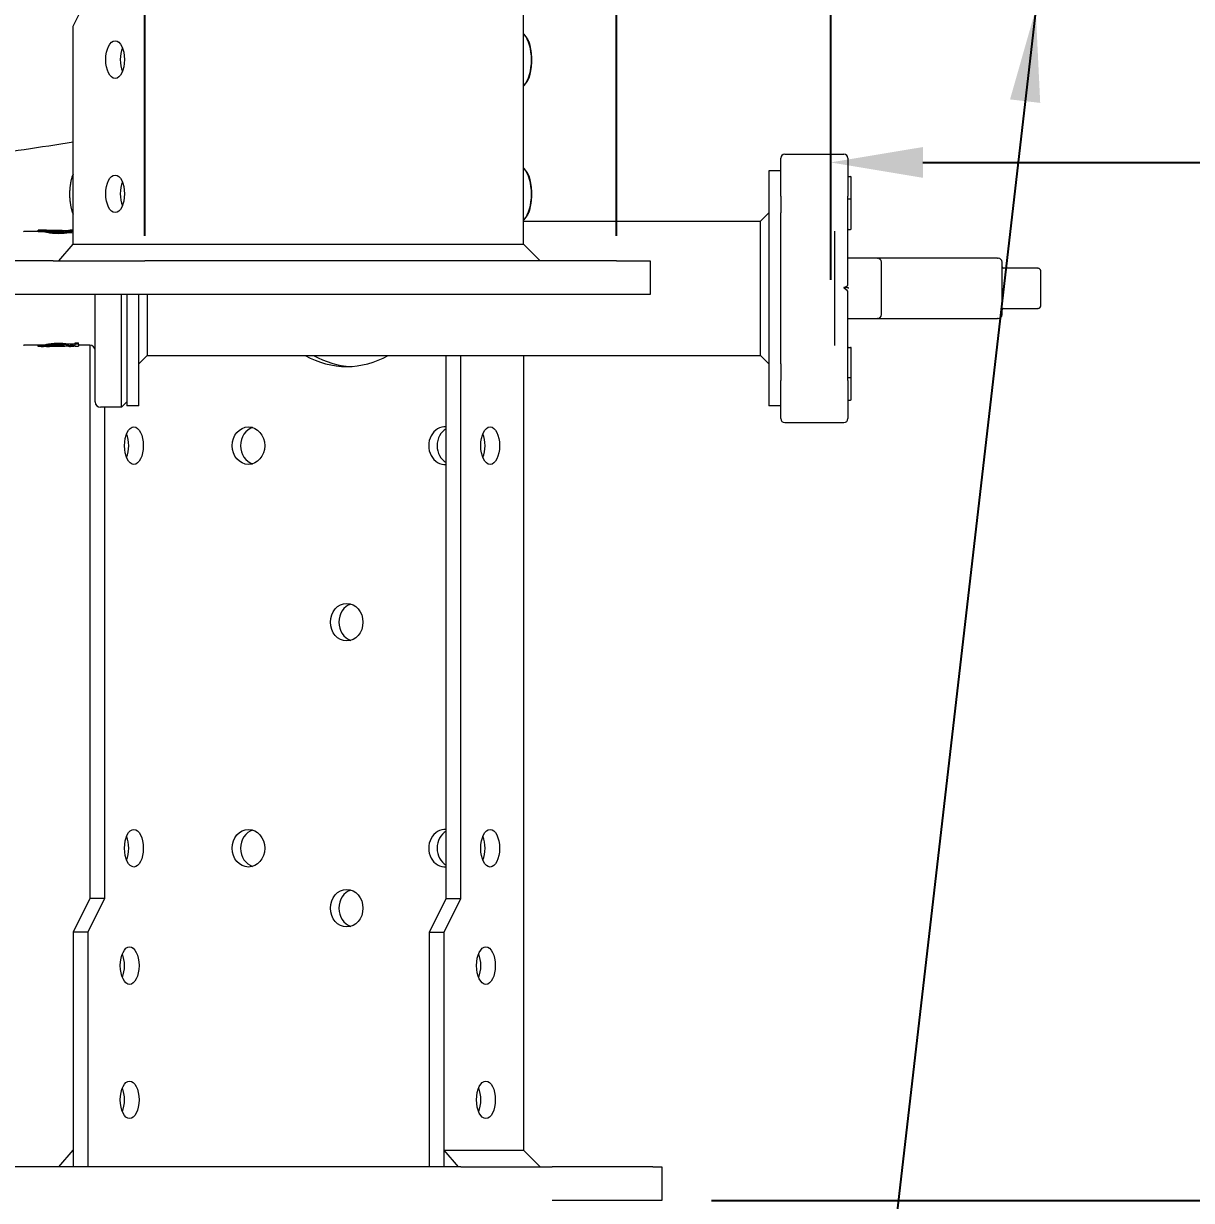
# Model space of a CAD drawing. Header units: inches. Extents: x 17 to 469, y 7 to 301.
# Drawn here: x 95.74 to 113.15, y 42.3 to 59.85 of the extents above; entities that cross this region are included whole.
import ezdxf

# ---------------------------------------------------------------- set-up
doc = ezdxf.new("R2010")
doc.units = ezdxf.units.IN
doc.header["$LTSCALE"] = 14
doc.header["$MEASUREMENT"] = 0
for name, color, linetype, lineweight in [('Dimension', 7, 'Continuous', 25), ('Dimension (ANSI)', 7, 'Continuous', 25), ('Symbol (ANSI)', 7, 'Continuous', 25), ('Visible (ANSI)', 7, 'Continuous', 50)]:
    doc.layers.add(name, color=color, linetype=linetype, lineweight=lineweight)
doc.styles.add('MEMCOR Medium', font='arial.ttf')
doc.styles.add('Standard D-E', font='arial.ttf')
doc.dimstyles.new('Default (ANSI)', dxfattribs={"dimscale": 14, "dimtxt": 0.15, "dimasz": 0.098425, "dimexe": 0.125, "dimexo": 0.0625, "dimgap": 0.031496, "dimtad": 0, "dimtih": 1, "dimtoh": 1, "dimdec": 4, "dimrnd": 1e-08, "dimzin": 3, "dimdsep": 46, "dimlunit": 5, "dimtxsty": 'MEMCOR Medium', "dimcen": 0.09, "dimdle": 0.393701, "dimclrd": 256, "dimclre": 256, "dimclrt": 256, "dimadec": 0, "dimazin": 1, "dimtfac": 0.8, "dimtofl": 0, "dimtmove": 0, "dimatfit": 3, "dimfxl": 1, "dimfrac": 1, "dimtolj": 1, "dimtzin": 4, "dimlwd": -1, "dimlwe": -1, "dimarcsym": 0})
doc.dimstyles.new('Default (ANSI)$7', dxfattribs={"dimscale": 14, "dimtxt": 0.15, "dimasz": 0.098425, "dimexe": 0.125, "dimexo": 0.0625, "dimgap": 0.031496, "dimtad": 0, "dimtih": 1, "dimtoh": 1, "dimdec": 4, "dimrnd": 1e-08, "dimzin": 3, "dimdsep": 46, "dimlunit": 5, "dimtxsty": 'MEMCOR Medium', "dimcen": 0.09, "dimdle": 0.393701, "dimclrd": 256, "dimclre": 256, "dimclrt": 256, "dimadec": 0, "dimazin": 1, "dimtfac": 0.8, "dimtofl": 0, "dimtmove": 0, "dimatfit": 3, "dimfxl": 1, "dimfrac": 1, "dimtolj": 1, "dimtzin": 4, "dimlwd": -1, "dimlwe": -1, "dimarcsym": 0})
doc.dimstyles.new('Default D-E', dxfattribs={"dimscale": 14, "dimtxt": 0.15, "dimasz": 0.098425, "dimexe": 0.125, "dimexo": 0.0625, "dimgap": 0.031496, "dimtad": 0, "dimtih": 1, "dimtoh": 1, "dimrnd": 1e-08, "dimzin": 4, "dimdsep": 46, "dimtxsty": 'Standard D-E', "dimcen": 0.09, "dimdle": 0.393701, "dimclrd": 256, "dimclre": 256, "dimclrt": 256, "dimadec": 0, "dimazin": 1, "dimtfac": 1, "dimtofl": 0, "dimtmove": 0, "dimatfit": 3, "dimfxl": 1, "dimtolj": 1, "dimtzin": 4, "dimlwd": -1, "dimlwe": -1, "dimarcsym": 0})

# ---------------------------------------------------------------- blocks, each defined once
blk = doc.blocks.new('*D22')
at = {"layer": 'Defpoints', "color": 0, "transparency": 16777216}
for p in [(107.77, 66.527), (143.77, 66.527), (143.77, 57.776)]:
    blk.add_point(p, dxfattribs=at)
at = {"layer": 'Dimension (ANSI)', "transparency": 16777216}
for p, q in [((107.77, 65.652), (107.77, 56.026)), ((143.77, 65.652), (143.77, 56.026)), ((109.148, 57.776), (118.187, 57.776)), ((142.392, 57.776), (133.353, 57.776))]:
    blk.add_line(p, q, dxfattribs=at)
for points in [[(109.148, 58.005), (109.148, 57.546), (107.77, 57.776)], [(142.392, 58.005), (142.392, 57.546), (143.77, 57.776)]]:
    blk.add_solid(points, dxfattribs=at)
at = {"layer": 'Dimension (ANSI)', "transparency": 16777216, "char_height": 2.1, "attachment_point": 5, "style": 'MEMCOR Medium'}
for s, insert in [('\\A1; 36 in', (125.77, 59.289)), ('\\A1;[914.4 mm]', (125.77, 55.989))]:
    blk.add_mtext(s, dxfattribs=dict(at, insert=insert))
blk = doc.blocks.new('*D27')
at = {"layer": 'Defpoints', "color": 0, "transparency": 16777216}
for p in [(144.896, 73.277), (154.714, 73.277), (105.123, 42.304)]:
    blk.add_point(p, dxfattribs=at)
at = {"layer": 'Dimension (ANSI)', "transparency": 16777216}
for p, q in [((145.771, 73.277), (156.464, 73.277)), ((154.714, 71.899), (154.714, 61.091)), ((154.714, 43.682), (154.714, 54.49)), ((105.998, 42.304), (156.464, 42.304))]:
    blk.add_line(p, q, dxfattribs=at)
for points in [[(154.485, 71.899), (154.944, 71.899), (154.714, 73.277)], [(154.485, 43.682), (154.944, 43.682), (154.714, 42.304)]]:
    blk.add_solid(points, dxfattribs=at)
at = {"layer": 'Dimension (ANSI)', "transparency": 16777216, "char_height": 2.1, "attachment_point": 5, "style": 'MEMCOR Medium'}
for s, insert in [('\\A1; 31 in', (154.714, 59.304)), ('\\A1;[786.7 mm]', (154.714, 56.004))]:
    blk.add_mtext(s, dxfattribs=dict(at, insert=insert))
blk = doc.blocks.new('*D33')
at = {"layer": 'Defpoints', "color": 0, "transparency": 16777216}
for p in [(97.548, 145.522), (97.548, 55.808), (104.58, 55.808)]:
    blk.add_point(p, dxfattribs=at)
at = {"layer": 'Dimension', "transparency": 16777216}
for p, q in [((97.548, 56.683), (97.548, 147.272)), ((104.58, 56.683), (104.58, 147.272)), ((98.926, 145.522), (103.203, 145.522)), ((104.58, 145.522), (107.024, 145.522))]:
    blk.add_line(p, q, dxfattribs=at)
for points in [[(98.926, 145.752), (98.926, 145.292), (97.548, 145.522)], [(103.203, 145.752), (103.203, 145.292), (104.58, 145.522)]]:
    blk.add_solid(points, dxfattribs=at)
at = {"layer": 'Dimension', "transparency": 16777216, "insert": (107.465, 146.595), "char_height": 2.1, "attachment_point": 1, "style": 'Standard D-E'}
blk.add_mtext('\\A1;7.03', dxfattribs=at)

msp = doc.modelspace()

# ---------------------------------------------------------------- linework, layer by layer
at = {"layer": 'Visible (ANSI)', "linetype": 'Continuous', "lineweight": 18}
for p, q in [((96.48005, 59.8079), (96.73005, 60.3079)), ((103.19404, 56.5579), (103.19404, 60.0579)), ((96.48005, 56.5579), (96.48005, 59.8079)), ((107.0894, 57.8984), (107.9694, 57.8984)), ((107.0294, 57.32083), (107.0294, 57.8384)), ((108.0294, 57.8384), (108.0294, 57.32083)), ((96.48005, 57.55649), (96.45963, 57.55649)), ((106.8501, 57.6484), (106.8501, 54.1484)), ((107.0294, 57.6484), (106.8501, 57.6484)), ((108.0394, 57.56491), (108.0694, 57.56491)), ((108.0794, 57.24092), (108.0794, 57.55491)), ((107.0294, 57.27317), (107.0294, 57.32083)), ((107.0294, 57.27317), (107.0294, 57.02396)), ((108.0294, 57.32083), (108.0294, 57.27317)), ((108.0294, 55.9489), (108.0294, 57.27317)), ((108.0394, 57.23092), (108.0694, 57.23092)), ((108.0794, 57.23626), (108.0794, 57.24092)), ((108.0794, 56.95303), (108.0794, 57.23626)), ((96.48005, 57.0513), (96.45963, 57.0513)), ((106.7251, 56.8984), (106.8501, 57.0234)), ((107.0294, 54.77283), (107.0294, 57.02396)), ((103.19404, 56.8984), (106.7251, 56.8984)), ((106.7251, 56.6055), (106.7251, 56.8984)), ((108.0794, 56.93769), (108.0794, 56.95303)), ((108.0794, 56.78846), (108.0794, 56.93769)), ((95.95617, 56.74485), (95.74924, 56.74485)), ((95.95617, 56.762), (95.95617, 56.76493)), ((96.00381, 56.76493), (95.95617, 56.76493)), ((95.95617, 56.762), (95.95617, 56.74185)), ((96.00381, 56.76493), (96.00381, 56.7643)), ((96.08097, 56.76493), (96.03373, 56.76493)), ((96.03373, 56.76493), (96.03373, 56.76401)), ((96.05379, 56.7397), (96.05379, 56.7599)), ((96.40722, 56.7475), (96.40722, 56.727)), ((96.48005, 56.76493), (96.44003, 56.76493)), ((107.8294, 56.74957), (107.8294, 55.04722)), ((108.0394, 56.77846), (108.0694, 56.77846)), ((96.26354, 56.3079), (96.48005, 56.5579)), ((96.48005, 56.5579), (97.5734, 56.5579)), ((97.5734, 56.5579), (98.51596, 56.5579)), ((98.51596, 56.5579), (102.84904, 56.5579)), ((102.84904, 56.5579), (103.19404, 56.5579)), ((103.19404, 56.5579), (103.44404, 56.3079)), ((106.7251, 54.8984), (106.7251, 56.6055)), ((108.46579, 56.3484), (108.0294, 56.3484)), ((108.46579, 56.3484), (108.4694, 56.3484)), ((108.49898, 56.3484), (108.4694, 56.3484)), ((110.259, 56.3484), (108.49898, 56.3484)), ((110.259, 56.3484), (110.2694, 56.3484)), ((96.18233, 56.3079), (94.68233, 56.3079)), ((96.18233, 56.3079), (97.54835, 56.3079)), ((104.58048, 56.3079), (97.54835, 56.3079)), ((104.58048, 56.3079), (105.08048, 56.3079)), ((105.08048, 56.3079), (105.08048, 55.8079)), ((108.5294, 55.5084), (108.5294, 56.2884)), ((110.3294, 55.5084), (110.3294, 56.2884)), ((110.85972, 56.1984), (110.3494, 56.1984)), ((110.85972, 56.1984), (110.8644, 56.1984)), ((110.9044, 55.6384), (110.9044, 56.1584)), ((96.18233, 55.8079), (94.68233, 55.8079)), ((97.54835, 55.8079), (96.18233, 55.8079)), ((96.80696, 54.20564), (96.80696, 55.8079)), ((97.20066, 54.1269), (97.20066, 55.8079)), ((97.2794, 55.8079), (97.2794, 54.1484)), ((97.4587, 54.1484), (97.4587, 55.8079)), ((104.58048, 55.8079), (97.54835, 55.8079)), ((97.5837, 55.8079), (97.5837, 54.8984)), ((105.08048, 55.8079), (104.58048, 55.8079)), ((108.00119, 55.91309), (107.9694, 55.91309)), ((107.9694, 55.91309), (108.00686, 55.87562)), ((108.00686, 55.87562), (108.02462, 55.85787)), ((108.0294, 54.52362), (108.0294, 55.8479)), ((108.0294, 55.4484), (108.46579, 55.4484)), ((108.4694, 55.4484), (108.46579, 55.4484)), ((108.4694, 55.4484), (108.49898, 55.4484)), ((108.49898, 55.4484), (110.259, 55.4484)), ((110.2694, 55.4484), (110.259, 55.4484)), ((110.3494, 55.5984), (110.85972, 55.5984)), ((110.8644, 55.5984), (110.85972, 55.5984)), ((96.50892, 55.06524), (96.50892, 55.08614)), ((96.50892, 55.08614), (96.55656, 55.08614)), ((96.55656, 55.06524), (96.55656, 55.08614)), ((95.95617, 55.05194), (95.74924, 55.05194)), ((95.95617, 55.03479), (95.95617, 55.05494)), ((95.95617, 55.03186), (95.95617, 55.03479)), ((96.00381, 55.03186), (95.95617, 55.03186)), ((96.00381, 55.03249), (96.00381, 55.03186)), ((96.03373, 55.03186), (96.03373, 55.03278)), ((96.08097, 55.03186), (96.03373, 55.03186)), ((96.05379, 55.03689), (96.05379, 55.05709)), ((96.40722, 55.06979), (96.40722, 55.04929)), ((96.48727, 55.03186), (96.44003, 55.03186)), ((96.48727, 55.03186), (96.48727, 55.04359)), ((96.55656, 55.06524), (96.50892, 55.06524)), ((96.50892, 55.05428), (96.50892, 55.06524)), ((96.50892, 55.03816), (96.50892, 55.04442)), ((96.50892, 55.03816), (96.55656, 55.03816)), ((96.55656, 55.06524), (96.55656, 55.03816)), ((96.72822, 55.05194), (96.55656, 55.05194)), ((96.73005, 55.05192), (96.73005, 46.8039)), ((108.0394, 55.01833), (108.0694, 55.01833)), ((108.0794, 54.8591), (108.0794, 55.00833)), ((97.5837, 54.8984), (97.4587, 54.7734)), ((97.5837, 54.8984), (106.7251, 54.8984)), ((102.04174, 46.8039), (102.04174, 54.8984)), ((102.25824, 46.8039), (102.25824, 54.8984)), ((103.19404, 54.8984), (103.19404, 43.0539)), ((106.7251, 54.8984), (106.8501, 54.7734)), ((107.0294, 54.77283), (107.0294, 54.52362)), ((108.0794, 54.84376), (108.0794, 54.8591)), ((108.0794, 54.56053), (108.0794, 54.84376)), ((108.0694, 54.56587), (108.0394, 54.56587)), ((108.0794, 54.55587), (108.0794, 54.56053)), ((108.0794, 54.24188), (108.0794, 54.55587)), ((107.0294, 54.47596), (107.0294, 54.52362)), ((107.0294, 53.9584), (107.0294, 54.47596)), ((108.0294, 54.52362), (108.0294, 54.47596)), ((108.0294, 54.47596), (108.0294, 53.9584)), ((97.2794, 54.20564), (97.20066, 54.1269)), ((108.0394, 54.23188), (108.0694, 54.23188)), ((97.20066, 54.1269), (96.8857, 54.1269)), ((96.94655, 54.1269), (96.94655, 46.8039)), ((97.4587, 54.1484), (97.2794, 54.1484)), ((107.0294, 54.1484), (106.8501, 54.1484)), ((107.0894, 53.8984), (107.9694, 53.8984)), ((96.73005, 46.8039), (96.48005, 46.3039)), ((96.94655, 46.8039), (96.69655, 46.3039)), ((96.94655, 46.8039), (96.73005, 46.8039)), ((101.79174, 46.3039), (102.04174, 46.8039)), ((102.00824, 46.3039), (102.25824, 46.8039)), ((102.04174, 46.8039), (102.25824, 46.8039)), ((96.48005, 46.3039), (96.48005, 42.8039)), ((96.69655, 46.3039), (96.48005, 46.3039)), ((96.69655, 46.3039), (96.69655, 42.8039)), ((101.79174, 42.8039), (101.79174, 46.3039)), ((101.79174, 46.3039), (102.00824, 46.3039)), ((102.00824, 42.8039), (102.00824, 46.3039)), ((96.26354, 42.8039), (96.48005, 43.0539)), ((96.48005, 43.0539), (96.48005, 42.8039)), ((102.22475, 42.8039), (102.00824, 43.0539)), ((102.00824, 42.8039), (102.00824, 43.0539)), ((102.00824, 43.0539), (103.1016, 43.0539)), ((103.1016, 43.0539), (103.19404, 43.0539)), ((103.19404, 43.0539), (103.44404, 42.8039)), ((102.25664, 42.8039), (95.22452, 42.8039)), ((102.25664, 42.8039), (103.62267, 42.8039)), ((105.12267, 42.8039), (103.62267, 42.8039)), ((105.12267, 42.8039), (105.25664, 42.8039)), ((105.25664, 42.8039), (105.25664, 42.3039)), ((105.12267, 42.3039), (103.62267, 42.3039)), ((105.25664, 42.3039), (105.12267, 42.3039))]:
    msp.add_line(p, q, dxfattribs=at)
for centre, radius, start, end in [((91.01955, 90.4369), 32.81, 276.999504, 279.580181), ((107.0894, 57.8384), 0.06, 90, 180), ((107.9694, 57.8384), 0.06, 0, 90), ((108.0394, 57.57491), 0.01, 180, 270), ((108.0694, 57.55491), 0.01, 0, 90), ((108.0394, 57.22092), 0.01, 90, 180), ((108.0694, 57.24092), 0.01, 270, 0), ((95.74924, 56.72517), 0.01969, 90, 120), ((108.0394, 56.76846), 0.01, 90, 180), ((108.0694, 56.78846), 0.01, 270, 0), ((108.4694, 56.2884), 0.06, 0, 90), ((110.2694, 56.2884), 0.06, 0, 90), ((110.3494, 56.2184), 0.02, 180, 270), ((110.8644, 56.1584), 0.04, 0, 90), ((110.8644, 55.6384), 0.04, 270, 0), ((108.4694, 55.5084), 0.06, 270, 0), ((110.2694, 55.5084), 0.06, 270, 0), ((110.3494, 55.5784), 0.02, 90, 180), ((95.74924, 55.07162), 0.01969, 240, 270), ((96.72822, 54.9732), 0.07874, 0, 90), ((108.0394, 55.02833), 0.01, 180, 270), ((108.0694, 55.00833), 0.01, 0, 90), ((108.0394, 54.57587), 0.01, 180, 270), ((108.0694, 54.55587), 0.01, 0, 90), ((96.8857, 54.20564), 0.07874, 180, 270), ((108.0394, 54.22188), 0.01, 90, 180), ((108.0694, 54.24188), 0.01, 270, 0), ((107.0894, 53.9584), 0.06, 180, 270), ((107.9694, 53.9584), 0.06, 270, 0)]:
    msp.add_arc(centre, radius, start, end, dxfattribs=at)
for centre, major_axis, ratio, start_param, end_param in [((103.09375, 59.3039), (0, 0.4375), 0.5, 5.75958653, 5.80689631), ((103.09375, 59.3039), (0, 0.4375), 0.5, 4.71238898, 5.75958653), ((97.32155, 59.3079), (0, -0.28), 0.5, 4.02552272, 5.39925524), ((103.09375, 59.3039), (0, 0.4375), 0.5, 3.66519143, 4.71238898), ((103.09375, 59.3039), (0, 0.4375), 0.5, 3.61788165, 3.66519143), ((103.09375, 57.3039), (0, 0.4375), 0.5, 5.75958653, 5.80689631), ((103.09375, 57.3039), (0, 0.4375), 0.5, 4.71238898, 5.75958653), ((97.32155, 57.3079), (0, -0.28), 0.5, 4.02552272, 5.39925524), ((103.09375, 57.3039), (0, 0.4375), 0.5, 3.66519143, 4.71238898), ((103.09375, 57.3039), (0, 0.4375), 0.5, 3.61788165, 3.66519143), ((95.63996, 55.8984), (3.84512, 0), 0.22535973, 1.46296322, 1.48846801), ((95.63996, 55.8984), (3.75602, 0), 0.22535973, 1.460395, 1.48651052), ((95.85665, 55.8984), (3.84512, 0), 0.22535973, 1.52376719, 1.53251621), ((95.85665, 55.8984), (3.84512, 0), 0.22535973, 1.43079929, 1.51039465), ((95.63996, 55.8984), (3.84512, 0), 0.22535973, 1.38656552, 1.44650177), ((95.63996, 55.8984), (3.84512, 0), 0.22535973, 1.35053963, 1.36990693), ((95.63996, 55.8984), (3.75602, 0), 0.22535973, 1.34522559, 1.36507409), ((95.85665, 55.8984), (3.84512, 0), 0.22535973, 1.40795115, 1.41730096), ((107.9694, 55.9489), (-0.06, 0), 0.425, 2.54089812, 3.14159265), ((107.9694, 55.8479), (0.06, 0), 0.425, 0, 0.40187065), ((95.63996, 55.8984), (3.75602, 0), 0.22535973, 4.79667479, 4.82279031), ((95.63996, 55.8984), (-3.84512, 0), 0.22535973, 1.65312465, 1.67862943), ((95.85665, 55.8984), (-3.84512, 0), 0.22535973, 1.60907645, 1.61782546), ((95.85665, 55.8984), (-3.84512, 0), 0.22535973, 1.631198, 1.71079336), ((95.63996, 55.8984), (-3.84512, 0), 0.22535973, 1.69509088, 1.75502713), ((95.63996, 55.8984), (3.75602, 0), 0.22535973, 4.91811122, 4.94585531), ((95.63996, 55.8984), (-3.84512, 0), 0.22535973, 1.77168573, 1.79875604), ((95.85665, 55.8984), (-3.84512, 0), 0.22535973, 1.72429169, 1.7412574), ((100.5575, 56.3639), (0, -1.63), 0.8660254, 5.83005189, 6.73631873), ((100.6825, 56.3639), (0, -1.63), 0.8660254, 5.83005189, 6.2388955), ((97.1684, 53.5539), (0, 0.28), 0.5, 4.02552272, 5.39925524), ((99.21744, 53.5539), (0, 0.28), 0.8660254, 0.2606883, 2.88090435), ((102.02256, 53.5539), (0, -0.28), 0.8660254, 3.06241882, 6.36235914), ((102.14756, 53.5539), (0, -0.28), 0.8660254, 3.59318652, 5.83159144), ((102.48009, 53.5539), (0, 0.28), 0.5, 4.02552272, 5.39925524), ((100.6825, 50.9229), (0, 0.28), 0.8660254, 0.2606883, 2.88090435), ((97.1684, 47.5539), (0, 0.28), 0.5, 4.02552272, 5.39925524), ((99.21744, 47.5539), (0, 0.28), 0.8660254, 0.2606883, 2.88090435), ((102.02256, 47.5539), (0, -0.28), 0.8660254, 3.06241882, 6.36235914), ((102.14756, 47.5539), (0, -0.28), 0.8660254, 3.59318652, 5.83159144), ((102.48009, 47.5539), (0, 0.28), 0.5, 4.02552272, 5.39925524), ((100.6825, 46.6599), (0, 0.28), 0.8660254, 0.2606883, 2.88090435), ((97.10505, 45.8039), (0, 0.28), 0.5, 4.02552272, 5.39925524), ((102.41674, 45.8039), (0, 0.28), 0.5, 4.02552272, 5.39925524), ((97.10505, 43.8039), (0, 0.28), 0.5, 4.02552272, 5.39925524), ((102.41674, 43.8039), (0, 0.28), 0.5, 4.02552272, 5.39925524)]:
    msp.add_ellipse(centre, major_axis=major_axis, ratio=ratio, start_param=start_param, end_param=end_param, dxfattribs=at)
for centre, major_axis, ratio in [((97.10505, 59.3079), (0, -0.28), 0.5), ((97.10505, 57.3079), (0, -0.28), 0.5), ((97.38491, 53.5539), (0, 0.28), 0.5), ((99.09244, 53.5539), (0, -0.28), 0.8660254), ((102.6966, 53.5539), (0, 0.28), 0.5), ((100.5575, 50.9229), (0, -0.28), 0.8660254), ((97.38491, 47.5539), (0, 0.28), 0.5), ((99.09244, 47.5539), (0, -0.28), 0.8660254), ((102.6966, 47.5539), (0, 0.28), 0.5), ((100.5575, 46.6599), (0, -0.28), 0.8660254), ((97.32155, 45.8039), (0, -0.28), 0.5), ((102.63324, 45.8039), (0, -0.28), 0.5), ((97.32155, 43.8039), (0, -0.28), 0.5), ((102.63324, 43.8039), (0, -0.28), 0.5)]:
    msp.add_ellipse(centre, major_axis=major_axis, ratio=ratio, dxfattribs=at)
for points, weights in [([(103.19404, 59.69299), (103.1987, 59.68788), (103.20312, 59.68278)], [1.00669207358, 1.0036135676, 1]), ([(103.20312, 59.68278), (103.25388, 59.62417), (103.27866, 59.55649)], [1, 1.04314139574, 1.01001874936]), ([(103.27866, 59.55649), (103.3125, 59.42112), (103.3125, 59.3039)], [1.01001874936, 1.04314139574, 1]), ([(103.3125, 59.3039), (103.3125, 59.18667), (103.27866, 59.0513)], [1, 1.04314139574, 1.01001874936]), ([(103.27866, 59.0513), (103.25388, 58.98362), (103.20312, 58.92501)], [1.01001874936, 1.04314139574, 1]), ([(103.20312, 58.92501), (103.1987, 58.91991), (103.19404, 58.9148)], [1, 1.0036135676, 1.00669207358]), ([(96.45963, 57.55649), (96.42579, 57.42112), (96.42579, 57.3039)], [1.01001874936, 1.04314139574, 1]), ([(96.48005, 57.60276), (96.46845, 57.58056), (96.45963, 57.55649)], [1.02384079575, 1.02155693855, 1.01001874936]), ([(103.19404, 57.69299), (103.1987, 57.68788), (103.20312, 57.68278)], [1.00669207358, 1.0036135676, 1]), ([(103.20312, 57.68278), (103.25388, 57.62417), (103.27866, 57.55649)], [1, 1.04314139574, 1.01001874936]), ([(103.27866, 57.55649), (103.3125, 57.42112), (103.3125, 57.3039)], [1.01001874936, 1.04314139574, 1]), ([(96.42579, 57.3039), (96.42579, 57.18667), (96.45963, 57.0513)], [1, 1.04314139574, 1.01001874936]), ([(103.3125, 57.3039), (103.3125, 57.18667), (103.27866, 57.0513)], [1, 1.04314139574, 1.01001874936]), ([(96.45963, 57.0513), (96.46845, 57.02723), (96.48005, 57.00503)], [1.01001874936, 1.02155693855, 1.02384079575]), ([(103.27866, 57.0513), (103.25388, 56.98362), (103.20312, 56.92501)], [1.01001874936, 1.04314139574, 1]), ([(103.20312, 56.92501), (103.1987, 56.91991), (103.19404, 56.9148)], [1, 1.0036135676, 1.00669207358])]:
    msp.add_rational_spline(points, weights, degree=2, dxfattribs=at)
for points in [[(96.03373, 56.76493), (96.03373, 56.76493), (96.03492, 56.76462), (96.03742, 56.76397)], [(96.08876, 56.76335), (96.0835, 56.76439), (96.08097, 56.76493), (96.08097, 56.76493)], [(108.00119, 55.91309), (108.00237, 55.91309), (108.00353, 55.913), (108.00468, 55.91282)], [(96.03742, 55.03282), (96.03492, 55.03217), (96.03373, 55.03186), (96.03373, 55.03186)], [(96.08097, 55.03186), (96.08097, 55.03186), (96.0835, 55.0324), (96.08876, 55.03344)]]:
    msp.add_open_spline(points, degree=3, dxfattribs=at)
for points, knots in [([(96.05379, 56.7599), (96.06528, 56.75714), (96.08161, 56.75346), (96.12021, 56.74619), (96.14562, 56.74213), (96.20145, 56.73635), (96.23188, 56.73473), (96.2605, 56.73473), (96.28912, 56.73473), (96.31955, 56.73635), (96.36938, 56.74151), (96.3898, 56.74449), (96.40722, 56.7475)], [-0.63773141, -0.63773141, -0.63773141, -0.63773141, -0.43617685, -0.43617685, -0.21808842, -0.21808842, 0, 0, 0, 0.21808842, 0.21808842, 0.38930957, 0.38930957, 0.38930957, 0.38930957]), ([(96.40722, 56.727), (96.38981, 56.72392), (96.36939, 56.72086), (96.31956, 56.71557), (96.28913, 56.71391), (96.2605, 56.71391), (96.23187, 56.71391), (96.20144, 56.71557), (96.14561, 56.72149), (96.1202, 56.72565), (96.08161, 56.7331), (96.06528, 56.73688), (96.05379, 56.7397)], [-0.38940291, -0.38940291, -0.38940291, -0.38940291, -0.21814497, -0.21814497, 0, 0, 0, 0.21814497, 0.21814497, 0.43628994, 0.43628994, 0.63791655, 0.63791655, 0.63791655, 0.63791655]), ([(96.34435, 56.75027), (96.33946, 56.74978), (96.33442, 56.74933), (96.30719, 56.74713), (96.28311, 56.74613), (96.2605, 56.74613), (96.23789, 56.74613), (96.21381, 56.74713), (96.1696, 56.7507), (96.14946, 56.75323), (96.1276, 56.75646), (96.12191, 56.75737), (96.11666, 56.75825)], [-0.212313574, -0.212313574, -0.212313574, -0.212313574, -0.172312753, -0.172312753, 0, 0, 0, 0.172312753, 0.172312753, 0.344625507, 0.344625507, 0.409186376, 0.409186376, 0.409186376, 0.409186376]), ([(96.44003, 56.76493), (96.44003, 56.76493), (96.43549, 56.76396), (96.41828, 56.76065), (96.40669, 56.75854), (96.3932, 56.75645)], [2.067686143, 2.067686143, 2.067686143, 2.067686143, 2.239987747, 2.239987747, 2.39116916, 2.39116916, 2.39116916, 2.39116916]), ([(96.44454, 56.75474), (96.45458, 56.7569), (96.46321, 56.75892), (96.47401, 56.76155), (96.47736, 56.76238), (96.48, 56.76305)], [0.527769059, 0.527769059, 0.527769059, 0.527769059, 0.654228442, 0.654228442, 0.730904082, 0.730904082, 0.730904082, 0.730904082]), ([(107.9694, 55.91309), (107.97622, 55.91309), (107.98306, 55.91495), (107.99424, 55.91969), (107.99882, 55.92219), (108.0029, 55.92457)], [0, 0, 0, 0, 0.0519756757, 0.0519756757, 0.0923027288, 0.0923027288, 0.0923027288, 0.0923027288]), ([(108.0029, 55.92457), (108.00407, 55.92526), (108.00521, 55.92594), (108.01076, 55.92931), (108.01528, 55.93223), (108.01889, 55.93448)], [0.0923027288, 0.0923027288, 0.0923027288, 0.0923027288, 0.1039513514, 0.1039513514, 0.1517370835, 0.1517370835, 0.1517370835, 0.1517370835]), ([(108.03306, 55.90479), (108.02828, 55.90699), (108.02346, 55.90854), (108.01744, 55.91024), (108.01495, 55.91086), (108.00986, 55.91195), (108.00728, 55.91242), (108.00468, 55.91282)], [0, 0, 0, 0, 0.055402638, 0.055402638, 0.091701074, 0.091701074, 0.127427899, 0.127427899, 0.127427899, 0.127427899]), ([(108.04264, 55.9006), (108.0426, 55.90062), (108.04257, 55.90063), (108.04086, 55.90124), (108.03795, 55.90253), (108.03306, 55.90479)], [-0.0006488507, -0.0006488507, -0.0006488507, -0.0006488507, 0, 0, 0.02871512, 0.02871512, 0.02871512, 0.02871512]), ([(96.05379, 55.05709), (96.06528, 55.05991), (96.08161, 55.06369), (96.1202, 55.07114), (96.14561, 55.0753), (96.20144, 55.08122), (96.23187, 55.08288), (96.28913, 55.08288), (96.31956, 55.08122), (96.36939, 55.07593), (96.38981, 55.07287), (96.40722, 55.06979)], [1.10708086, 1.10708086, 1.10708086, 1.10708086, 1.30870746, 1.30870746, 1.52685244, 1.52685244, 1.74499741, 1.74499741, 1.96314238, 1.96314238, 2.13440031, 2.13440031, 2.13440031, 2.13440031]), ([(96.40722, 55.04929), (96.3898, 55.0523), (96.36938, 55.05528), (96.31955, 55.06044), (96.28912, 55.06206), (96.23188, 55.06206), (96.20145, 55.06044), (96.14562, 55.05466), (96.12021, 55.0506), (96.08161, 55.04333), (96.06528, 55.03965), (96.05379, 55.03689)], [1.3552505, 1.3552505, 1.3552505, 1.3552505, 1.52647165, 1.52647165, 1.74456007, 1.74456007, 1.9626485, 1.9626485, 2.18073692, 2.18073692, 2.38229148, 2.38229148, 2.38229148, 2.38229148]), ([(96.11666, 55.03854), (96.12191, 55.03942), (96.1276, 55.04033), (96.14946, 55.04356), (96.1696, 55.04609), (96.21381, 55.04966), (96.23789, 55.05066), (96.28311, 55.05066), (96.30719, 55.04966), (96.33442, 55.04746), (96.33946, 55.04701), (96.34435, 55.04652)], [0.969271053, 0.969271053, 0.969271053, 0.969271053, 1.033831922, 1.033831922, 1.206144675, 1.206144675, 1.378457429, 1.378457429, 1.550770182, 1.550770182, 1.590771003, 1.590771003, 1.590771003, 1.590771003]), ([(96.3932, 55.04034), (96.40669, 55.03825), (96.41828, 55.03614), (96.43549, 55.03283), (96.44003, 55.03186), (96.44003, 55.03186)], [1.744203126, 1.744203126, 1.744203126, 1.744203126, 1.895384539, 1.895384539, 2.067686143, 2.067686143, 2.067686143, 2.067686143]), ([(96.48727, 55.03186), (96.48727, 55.03186), (96.48152, 55.03342), (96.46321, 55.03787), (96.45458, 55.03989), (96.44454, 55.04205)], [0.872280037, 0.872280037, 0.872280037, 0.872280037, 1.090331632, 1.090331632, 1.216791015, 1.216791015, 1.216791015, 1.216791015])]:
    msp.add_open_spline(points, degree=3, knots=knots, dxfattribs=at)

# ---------------------------------------------------------------- dimensions: what is measured, and where the dimension line sits
at = {"layer": 'Dimension'}
dim = msp.add_linear_dim(base=(97.54835, 145.52209), p1=(104.58048, 55.8079), p2=(97.54835, 55.8079), angle=180, dimstyle='Default D-E', override={"dimgap": 0.031496, "dimtih": 0, "dimtoh": 0, "dimdec": 2, "dimtol": 0, "dimlim": 0, "dimtp": 0, "dimtm": 0, "dimtdec": 2, "dimatfit": 2}, dxfattribs=at)
dim.commit()
dim.dimension.update_dxf_attribs({"geometry": '*D33', "text_midpoint": (110.18415, 145.52209), "dimtype": 160})
at = {"layer": 'Dimension (ANSI)'}
for base, p1, p2, angle, text, override, picture, middle in [((154.71432, 73.2769), (105.12267, 42.3039), (144.8963, 73.2769), 90, ' <> in\\X[786.7 mm]', {"dimgap": 0.031496, "dimdec": 4, "dimpost": '', "dimtol": 0, "dimlim": 0, "dimtp": 0, "dimtm": 0, "dimtdec": 2, "dimatfit": 1}, '*D27', (154.71432, 57.7904)), ((143.76955, 57.77563), (107.76955, 66.5269), (143.76955, 66.5269), 180, ' <> in\\X[914.4 mm]', {"dimgap": 0.031496, "dimtih": 0, "dimtoh": 0, "dimdec": 4, "dimpost": '', "dimtol": 0, "dimlim": 0, "dimtp": 0, "dimtm": 0, "dimtdec": 2, "dimatfit": 1}, '*D22', (125.7698, 57.77563))]:
    dim = msp.add_linear_dim(base=base, p1=p1, p2=p2, angle=angle, text=text, dimstyle='Default (ANSI)', override=override, dxfattribs=at)
    dim.commit()
    dim.dimension.update_dxf_attribs({"geometry": picture, "text_midpoint": middle, "dimtype": 160})

# ---------------------------------------------------------------- leaders
at = {"layer": 'Symbol (ANSI)', "annotation_type": 0, "has_hookline": 1, "hookline_direction": 1, "text_width": 35.67708}
msp.add_leader([(110.82974, 60.0579), (108.23542, 37.5491), (106.85747, 37.5491)], dimstyle='Default (ANSI)$7', override={"dimtad": 0}, dxfattribs=at)

doc.saveas('drawing.dxf')
